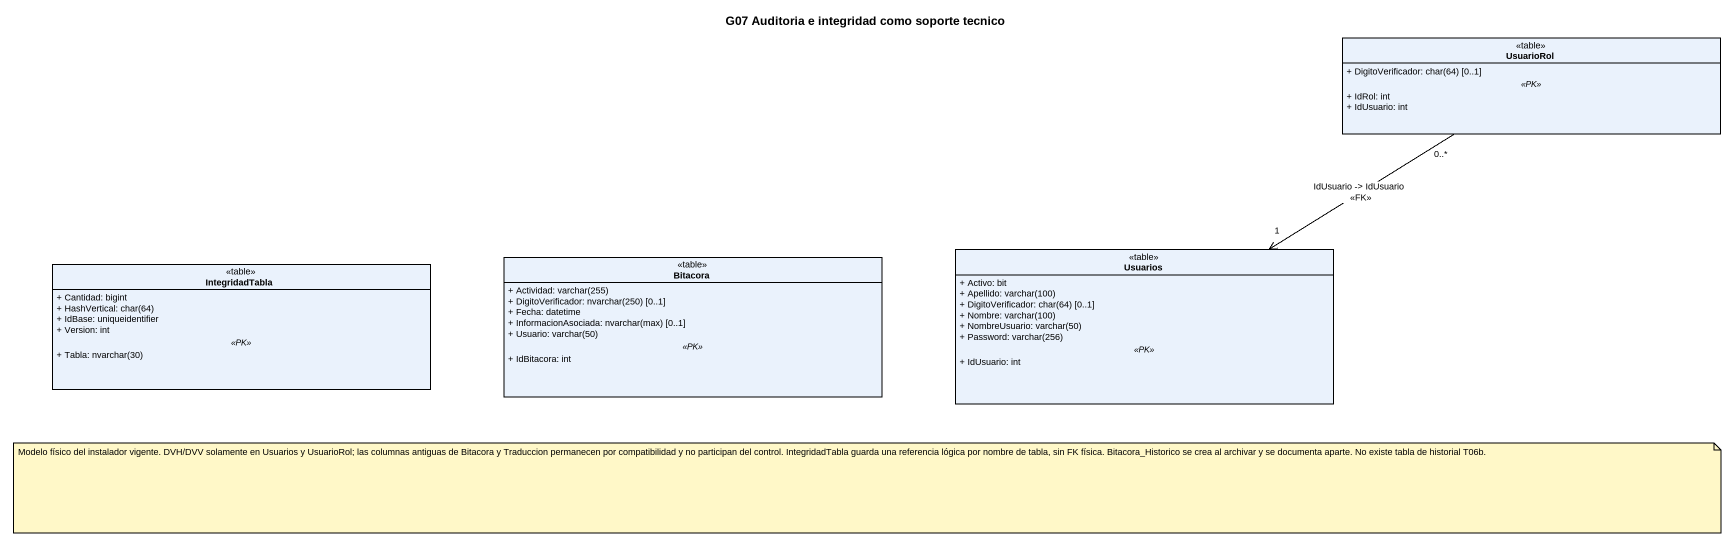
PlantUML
@startuml
title G07 Auditoria e integridad como soporte tecnico
hide circle
hide empty members
skinparam classAttributeIconSize 0
class UsuarioRol <<table>> #EAF2FC {
  {field} + DigitoVerificador: char(64) [0..1]
  .. <<PK>> ..
  + IdRol: int
  + IdUsuario: int
}
class Usuarios <<table>> #EAF2FC {
  + Activo: bit
  {field} + Apellido: varchar(100)
  {field} + DigitoVerificador: char(64) [0..1]
  {field} + Nombre: varchar(100)
  {field} + NombreUsuario: varchar(50)
  {field} + Password: varchar(256)
  .. <<PK>> ..
  + IdUsuario: int
}
class IntegridadTabla <<table>> #EAF2FC {
  + Cantidad: bigint
  {field} + HashVertical: char(64)
  + IdBase: uniqueidentifier
  + Version: int
  .. <<PK>> ..
  {field} + Tabla: nvarchar(30)
}
class Bitacora <<table>> #EAF2FC {
  {field} + Actividad: varchar(255)
  {field} + DigitoVerificador: nvarchar(250) [0..1]
  + Fecha: datetime
  {field} + InformacionAsociada: nvarchar(max) [0..1]
  {field} + Usuario: varchar(50)
  .. <<PK>> ..
  + IdBitacora: int
}
UsuarioRol "0..*" --> "1" Usuarios : IdUsuario -> IdUsuario\n<<FK>>
note as N1
  Modelo físico del instalador vigente. DVH/DVV solamente en Usuarios y UsuarioRol; las columnas antiguas de Bitacora y Traduccion permanecen por compatibilidad y no participan del control. IntegridadTabla guarda una referencia lógica por nombre de tabla, sin FK física. Bitacora_Historico se crea al archivar y se documenta aparte. No existe tabla de historial T06b.
end note
@enduml
